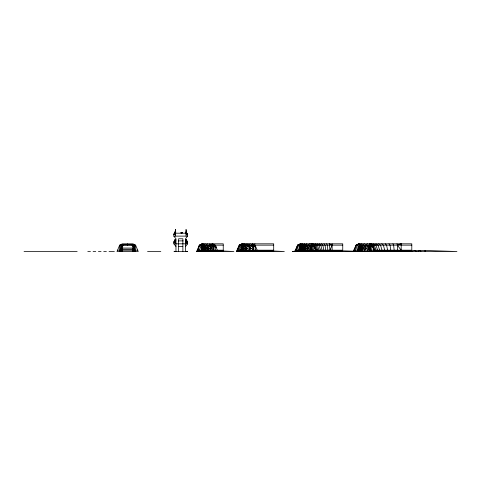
<?xml version="1.0" encoding="UTF-8"?>
<svg xmlns="http://www.w3.org/2000/svg" width="481" height="481" viewBox="0 0 481 481"><rect width="100%" height="100%" fill="white"/><g stroke="black" fill="none" stroke-linecap="round" stroke-linejoin="round"><path stroke-width="0.72" d="M181.674 232.87L181.349 232.594M329.972 250.192L332.124 245.148L329.353 243.819L329.972 250.192L332.167 251.521M401.19 251.256L401.839 251.521M202.116 249.392L202.098 246.873L202.098 249.795L202.242 248.334M358.94 248.334L358.784 249.946L358.79 246.975M181.481 232.87L181.806 232.594M133.67 250.727L133.736 250.192M359.024 243.819L356.385 245.148L353.926 250.192L353.745 251.521L356.385 245.148L358.682 243.819L411.802 243.819L411.802 250.192L369.582 250.192M181.199 232.816C180.652 231.98 183.381 232.828 181.319 233.093M327.964 250.457L329.395 251.256M182.071 232.816L181.121 233.014L181.253 232.521M181.175 232.672L181.902 232.521M300.781 249.603L300.757 246.771L300.757 249.898L301.1 248.334M120.857 251.521L120.857 245.947L121.519 244.486L133.736 244.486L134.397 245.947L134.397 251.521M134.133 250.192L134.001 245.412L134.265 251.521L132.936 249.266L122.318 249.266L120.99 251.521L121.254 245.412L121.122 250.192M121.254 250.192L121.519 244.883M122.318 249.266L121.729 251.521L122.318 250.192L132.936 250.192L133.526 251.521L132.936 249.266M209.866 250.192L210.209 245.148M203.024 248.334L202.717 249.392L202.717 247.276M186.057 232.137L186.387 232.137L186.057 233.195L187.386 233.862L187.386 234.524M186.057 243.819L186.057 239.839L186.387 239.839L186.057 240.897L187.386 241.564L187.386 242.226M323.875 250.457L326.713 251.256M393.013 251.256L394.27 251.521L384.036 250.457L380.369 250.841M255.579 250.914L257.575 250.457L260.413 251.256M182.028 232.864L181.115 232.852M297.529 251.202L295.322 251.521L297.901 245.148L300.541 243.819L297.601 245.148L294.943 251.521L297.601 245.148L300.258 243.819L342.749 243.819L342.749 250.192L315.638 250.192L313.534 245.148L311.051 243.819L313.69 245.148L315.776 250.192L313.534 245.148L310.882 243.819M301.761 249.603L302.218 248.334M240.067 251.521L242.37 245.148L244.673 243.819M240.584 251.166L238.54 251.521L240.987 245.148L243.446 243.819M298.286 250.192L300.234 245.148L302.693 243.819M356.98 251.521L358.225 248.304M358.712 247.042L359.439 245.148L361.898 243.819M296.212 251.521L298.785 245.148L301.353 243.819M354.966 251.521L357.539 245.148L360.113 243.819M212.945 251.256L203.415 250.457L197.222 251.521L199.807 245.148L201.99 243.819L223.238 243.819L223.238 251.521M253.138 251.256L242.55 250.457L236.742 251.521L239.37 245.148L242.009 243.819M236.514 251.521L241.829 250.457L263.077 250.457L284.319 251.521L236.514 251.521L239.171 245.148L241.829 243.819L273.695 243.819L273.695 251.521M353.373 251.521L356.03 245.148L358.682 243.819M318.711 250.884L319.931 250.457L324.122 251.256M360.666 249.705L361.321 248.34L360.666 246.975M389.111 251.256L389.971 251.521M122.318 248.863L120.99 251.521L122.318 248.07L132.936 248.07L134.265 251.521L132.936 248.863M207.972 245.148L207.305 246.476L207.305 250.192M253.12 245.148L252.453 246.476L252.453 250.192M209.878 243.819L209.181 245.148L212.614 243.819L215.272 245.148L217.37 250.192M314.863 250.811L316.191 250.457L321.669 251.256M250.373 250.86L252.453 250.457L257.93 251.256M181.89 232.594L181.836 232.912M310.534 245.148L309.59 246.476L309.59 250.192M206.048 245.148L205.104 246.476L205.104 250.192M248.996 245.148L248.052 246.476L248.052 250.192M202.351 250.192L202.351 246.476L203.319 245.148L201.196 247.27L201.196 250.192M310.648 250.914L312.722 250.457L319.396 251.256M381.98 251.256L381.776 251.521L384.373 251.521M253.926 245.148L254.942 243.819M300.529 250.192L300.529 246.476L301.587 245.148L299.459 247.27L299.459 250.192M307.9 245.148L306.842 246.476L306.842 250.192M368.524 245.148L367.466 246.476L367.466 251.521L367.201 251.256M185.792 233.195L185.792 231.866L186.652 231.866L186.652 232.93L187.65 233.748L187.65 236.117L185.522 238.774L185.522 251.521M185.522 246.476L187.65 243.819L187.65 241.45L186.652 240.632L186.652 239.568L185.792 239.568L185.792 240.897L186.718 240.897L187.386 241.564M365.295 249.705L366.426 248.34L365.295 246.975M305.675 245.148L304.527 246.476L304.527 250.192M365.53 245.148L364.376 246.476L364.376 251.521L364.087 251.256M204.575 245.148L203.415 246.476L203.415 250.192M245.833 245.148L244.673 246.476L244.673 250.192M307.479 250.86L309.59 250.457L317.34 251.256M246.038 250.811L248.052 250.457L255.802 251.256M303.914 245.148L302.681 246.476L302.681 250.192M363.149 245.148L361.916 246.476L361.916 251.521L361.61 251.256M302.627 245.148L301.34 246.476L301.34 250.192M361.417 245.148L360.131 246.476L360.131 251.521L359.812 251.256M202.351 246.476L203.643 245.148M369.45 248.797L368.554 249.705L368.554 246.975L369.45 247.883M369.661 248.743L368.47 249.958L368.47 246.723L369.661 247.937M300.529 246.476L301.846 245.148M304.738 250.811L306.842 250.457L315.536 251.256M122.318 246.476L123.641 245.148L131.614 245.148L132.936 246.476M174.104 234.524L174.765 233.195L186.718 233.195L187.386 233.862M174.104 242.226L174.765 240.897L175.697 240.897L175.697 239.568L174.837 239.568L174.837 240.632L173.839 241.45L173.839 243.819L175.962 246.476M243.158 245.148L241.029 247.27L241.029 250.192L253.246 250.192L253.246 247.27L251.124 245.148L252.453 243.819L255.104 245.148L257.209 250.192M360.01 245.148L357.888 247.27L357.888 251.521M205.988 245.148L207.323 243.819M246.909 251.521L248.052 250.457L246.801 250.811M314.015 251.256L304.527 250.457L301.767 250.884M373.863 251.256L373.575 251.521L373.575 248.713M202.543 251.256L202.032 251.256M242.628 250.811L244.673 250.457L254.166 251.256M301.455 251.521L301.761 251.256M299.735 250.884L302.681 250.457L312.806 251.256M360.69 251.521L360.997 251.256M372.041 251.256L371.735 251.521L371.735 246.476L370.502 245.148M300.054 251.521L300.378 251.256M293.644 251.521L301.34 250.457L312.205 251.521M359.169 251.256L358.778 251.521M370.713 251.256L370.394 251.521L370.394 246.476L369.107 245.148M201.058 251.521L201.383 251.256M248.521 245.148L250.138 243.819M241.258 251.521L241.582 251.256M311.111 245.148L312.734 243.819M299.212 251.521L299.537 251.256M311.393 251.256L300.529 250.457L292.628 251.521M357.726 251.521L358.056 251.256M369.444 251.389L369.913 251.256M174.435 251.256L175.433 251.521L174.104 251.521L187.386 251.521L186.057 251.521L187.049 251.256M200.661 251.521L223.238 251.256M240.5 251.521L273.695 251.256M252.784 251.256L241.829 250.457L236.742 251.521M298.929 251.521L342.749 251.521M371.963 251.521L382.587 250.457L425.078 250.457L456.95 251.521L292.286 251.521L300.258 250.457L311.213 251.256M357.359 251.521L411.802 251.521M369.642 251.256L369.306 251.521L369.306 246.476L368.26 245.148L369.582 246.476L369.582 251.521M358.351 251.256L358.682 251.521L358.682 246.476L360.365 245.148L359.048 246.476L359.048 251.521L358.718 251.256M208.489 251.521L209.866 250.457L212.614 251.521L212.614 250.457L201.99 250.457L196.681 251.521L199.332 245.148L201.99 243.819M256.199 251.521L257.575 250.457M418.145 251.521L419.534 250.457L420.923 251.521M246.17 245.148L248.052 243.819M307.714 245.148L309.602 243.819M369.234 245.148L371.116 243.819M203.241 245.148L205.134 243.819M133.339 251.256L132.936 251.521L132.936 245.148L135.594 245.148L138.251 251.521L117.003 251.521L119.661 245.148L122.318 243.819L132.936 243.819L135.594 245.148L135.594 251.521M241.829 250.192L241.829 246.476L243.843 245.148L242.55 246.476L242.55 250.192M244.107 245.148L246.218 243.819M304.738 245.148L306.854 243.819M365.338 245.148L367.448 243.819M302.23 245.148L304.533 243.819M364.357 243.819L362.007 245.28L372.312 245.28M203.451 243.819L201.136 245.148L198.815 251.521L200.126 251.22M242.55 243.819L239.983 245.148L237.41 251.521L242.55 250.457L238.54 251.521M199.807 245.148L202.399 243.819M181.95 233.057L181.169 233.032M174.104 233.862L175.433 233.195L175.102 232.137L175.433 232.137M174.104 241.564L175.433 240.897L175.102 239.839L175.433 239.839L175.433 243.819M209.866 246.476L212.614 245.148M181.265 232.594L181.968 232.624M399.789 250.727L401.178 250.192L401.178 243.819L399.867 244.114M401.178 243.819L397.366 245.148L397.643 250.192M208.526 250.884L209.866 250.457L207.906 250.86M202.038 250.884L203.415 250.457L197.889 251.521M261.688 250.884L263.077 250.457L263.077 251.521M203.848 250.811L205.104 250.457L212.59 251.256M407.461 250.811L408.82 250.457L412.884 251.521M205.423 250.914L207.305 250.457L212.614 251.521L201.99 250.457L196.813 251.521L202.351 250.457L212.614 251.521M201.443 250.914L203.415 250.457M242.701 250.914L244.673 250.457M197.222 251.521L202.351 250.457M401.839 250.86L403.836 250.457L409.812 251.521M243.35 251.286L241.029 251.521M300.198 251.256L301.924 251.286M392.743 251.521L394.179 251.286M397.053 250.811L399.212 250.457L405.681 251.521M297.625 251.521L299.008 251.31M387.524 251.521L388.888 251.329M392.304 250.848L395.033 250.457L403.168 251.521M181.463 232.69L181.806 232.684M382.942 251.521L384.343 251.347M388.558 250.811L391.366 250.457L399.795 251.521M379.082 251.521L380.495 251.359M384.74 250.866L388.281 250.457L397.48 251.521M376.01 251.521L378.812 251.22M382.317 250.841L385.822 250.457L395.629 251.389M373.773 251.521L378.902 250.992M372.42 251.521L382.948 250.457L393.482 251.521M175.433 230.14L175.433 230.808M175.433 231.139L175.433 231.8M173.839 234.524L175.433 234.524M186.057 234.524L187.65 234.524M175.697 233.195L175.697 231.866L174.837 231.866L174.837 232.93L173.839 233.748L173.839 236.117L187.65 236.117M178.265 240.897L183.225 240.897M173.839 242.226L175.433 242.226M186.057 242.226L187.65 242.226M173.839 243.819L187.65 243.819M121.122 244.883L134.133 244.883M223.238 245.148L199.332 245.148L197.763 250.192L196.681 251.521L233.862 251.521L212.614 250.457M239.171 245.148L273.695 245.148M297.601 245.148L342.749 245.148M356.03 245.148L411.802 245.148M215.266 245.28L205.309 245.148M255.417 245.28L245.148 245.148M314.183 245.28L303.577 245.148M133.736 244.883L134.133 245.947M178.619 246.476L182.87 246.476M216.113 246.476L201.99 246.476L201.99 250.192M241.829 246.476L255.561 246.476L255.561 250.192M313.726 250.192L313.726 246.476L300.258 246.476L300.258 250.192M358.682 246.476L371.735 246.476M223.238 250.192L213.943 250.192L213.943 246.476L215.272 247.27L216.6 247.27M117.556 250.192L121.651 250.192M133.604 250.192L137.698 250.192M197.234 250.192L213.408 250.192L213.408 247.27L211.285 245.148M237.067 250.192L240.542 250.192M273.695 250.192L253.872 250.192L253.872 246.476L252.717 245.148M295.496 250.192L315.271 250.192L315.271 247.962M353.926 250.192L357.491 250.192M357.888 250.192L370.105 250.192M363.997 251.521L332.124 250.457L300.258 250.457L300.258 251.521L299.922 251.256M122.318 251.389L121.519 251.521M132.936 251.389L133.736 251.521M201.99 251.389L201.196 251.521M212.614 251.389L213.408 251.521M263.077 251.389L263.738 251.521M312.722 251.389L313.726 251.521L313.42 251.256M332.124 251.389L332.792 251.521M357.888 251.389L358.682 251.389M361.916 251.389L361.471 251.521M364.376 251.389L363.762 251.521M367.466 251.389L366.696 251.521M24.05 251.521L77.164 251.521M87.789 251.521L90.446 251.521M93.104 251.521L95.755 251.521M98.413 251.521L101.07 251.521M103.728 251.521L106.379 251.521M109.037 251.521L114.346 251.521M147.547 251.521L160.822 251.521M393.211 251.521L382.587 250.457L382.642 251.521L382.383 251.256M414.081 250.457L416.829 251.521M369.582 243.819L372.222 245.148L374.855 251.521L372.222 245.148L369.306 243.819L371.963 245.148L374.621 251.521M370.394 243.819L372.967 245.148L375.535 251.521M311.592 243.819L314.165 245.148L316.197 250.192M371.735 243.819L374.194 245.148L376.653 251.521M312.488 243.819L314.947 245.148L316.889 250.192M373.575 243.819L375.883 245.148L378.186 251.521M313.714 243.819L316.023 245.148L317.845 250.192M253.872 246.476L251.605 245.148L252.814 246.476L251.124 245.148M375.895 243.819L378.006 245.148L379.677 250.192M315.259 243.819L317.37 245.148L319.041 250.192M121.915 251.256L122.318 251.521L122.318 245.148L119.661 245.148L119.661 251.521M378.643 243.819L380.525 245.148L382.016 250.192M317.093 243.819L318.975 245.148L320.466 250.192M370.304 251.256L370.635 251.521M253.445 251.256L253.782 251.521M241.498 251.256L241.829 251.521L241.829 250.457M213.612 251.256L214.604 251.521M201.659 251.256L201.99 251.521M370.568 251.256L370.899 251.521M312.049 251.256L312.379 251.521M381.776 243.819L383.399 245.148L384.68 250.192M319.186 243.819L320.803 245.148L322.09 250.192M253.782 251.256L254.106 251.521M242.226 251.256L243.085 251.521M371.356 251.256L371.681 251.521M312.566 251.256L312.89 251.521M301.022 251.256L301.136 251.521M372.655 251.256L372.961 251.521M302.375 251.256L302.681 251.521L302.345 251.521M254.744 251.256L256.295 251.521M244.384 251.256L245.52 251.521M374.44 251.256L374.729 251.521L373.118 251.521M304.239 251.256L304.527 251.521L304.064 251.521M385.245 243.819L386.574 245.148L387.626 250.192M367.977 245.148L370.105 247.27L370.105 251.521M321.494 243.819L322.829 245.148L323.881 250.192M306.577 251.256L306.842 251.521L306.265 251.521M310.317 245.148L311.604 246.476L311.604 250.192M311.267 245.148L312.5 246.476L312.5 250.192M247.811 251.256L249.152 251.521M204.864 251.256L205.104 251.521L204.678 251.521M317.809 251.256L318.993 251.521M309.355 251.256L310.371 251.521M312.572 245.148L313.726 246.476M173.839 236.117L175.962 238.774L175.962 251.521M388.979 243.819L390.001 245.148L390.806 250.192M323.99 243.819L325.012 245.148L325.817 250.192M375.108 251.256L376.467 251.521M320.003 251.521L319.799 251.256L320.917 251.521M401.178 250.192L397.366 245.148L397.017 243.819M254.617 245.148L255.561 246.476M252.284 251.256L253.872 251.521M207.137 251.256L207.942 251.521M379.768 251.256L381.174 251.521M392.929 243.819L393.62 245.148L394.161 250.192M326.623 243.819L327.314 245.148L327.856 250.192M303.264 247.09L303.884 248.334M384.788 251.256L386.177 251.521M257.491 251.256L258.952 251.521M209.776 251.256L210.552 251.521M390.091 251.256L391.943 251.521M323.791 251.256L324.897 251.521M327.922 251.256L329.004 251.521M404.503 251.521L403.836 251.521M335.449 251.521L334.782 251.521M266.402 251.521L265.728 251.521M215.939 251.521L215.272 251.521M405.164 251.521L405.826 251.521M336.111 251.521L336.772 251.521M267.063 251.521L267.725 251.521M216.6 251.521L217.262 251.521M425.078 250.457L425.078 251.521M411.135 251.521L410.473 251.521M408.483 251.521L407.816 251.521M407.154 251.521L406.487 251.521M400.138 251.521L398.406 251.521M398.058 251.521L394.973 251.521M388.864 251.521L387.115 251.521M379.425 251.521L377.621 251.521M377.266 251.521L376.581 251.521M372.655 251.521L368.38 251.521M365.921 251.521L365.151 251.521M363.149 251.521L362.536 251.521M361.027 251.521L360.582 251.521M342.087 251.521L341.42 251.521M340.758 251.521L340.091 251.521M339.43 251.521L338.768 251.521M338.101 251.521L337.44 251.521M334.121 251.521L333.453 251.521M332.124 243.819L332.124 250.192M332.124 250.457L332.124 251.521M331.433 251.521L329.353 251.521M327.308 251.521L325.312 251.521M323.37 251.521L321.5 251.521M319.769 251.521L319.192 251.521M317.622 251.521L315.728 251.521M315.326 251.521L314.111 251.521M312.049 251.521L310.882 251.521M311.676 250.192L311.676 247.27L309.65 245.334M310.882 246.476L310.882 250.192M310.588 247.12L310.588 249.555M310.479 246.795L310.479 249.873M308.904 251.521L307.527 251.521M305.682 251.521L305.104 251.521M303.601 251.521L303.144 251.521M302.014 251.521L301.677 251.521M300.529 251.521L299.459 251.521M273.034 251.521L272.372 251.521M271.705 251.521L271.043 251.521M270.376 251.521L269.715 251.521M269.047 251.521L268.386 251.521M265.067 251.521L264.4 251.521M262.385 251.521L260.323 251.521M259.686 251.521L259.043 251.521M257.215 251.521L256.662 251.521M254.72 251.521L254.299 251.521M251.353 251.521L250.252 251.521M247.204 251.521L246.362 251.521M244.144 251.521L243.614 251.521M222.571 251.521L221.909 251.521M221.248 251.521L220.581 251.521M219.919 251.521L219.252 251.521M218.59 251.521L217.923 251.521M215.272 247.27L215.272 250.192M212.614 243.819L212.614 250.192M211.929 251.521L211.237 251.521M209.223 251.521L208.586 251.521M206.752 251.521L205.652 251.521M204.257 251.521L203.836 251.521M201.99 250.457L202.08 251.521M186.387 232.137L186.387 233.195M186.387 239.839L186.387 240.897M186.321 232.137L186.057 229.479L186.057 236.117M182.87 251.521L182.87 238.774L178.619 238.774L178.619 251.521M175.433 236.117L175.433 229.479L175.168 232.137M175.102 232.137L175.102 233.195M175.102 239.839L175.102 240.897M134.001 245.947L134.001 250.192M127.627 243.819L127.627 245.148M181.151 232.69A1.485 0.385 0 0 1 182.004 232.69M300.445 248.334L300.33 249.898L300.33 246.771L300.445 248.334M242.34 248.334L242.027 249.946L242.027 246.723L242.34 248.334M203.084 248.334L202.669 249.795L202.669 246.873L203.084 248.334M359.812 248.34L359.343 249.946L359.343 246.723L359.812 248.34M302.284 248.334L301.719 249.898L301.719 246.771L302.284 248.334M204.479 248.334L203.998 249.392L203.998 247.276L204.479 248.334M204.581 248.334L203.914 249.795L203.914 246.873L204.581 248.334M361.393 248.34L360.624 249.958L360.624 246.723L361.393 248.34M303.974 248.334L303.204 249.898L303.204 246.771L303.974 248.334M243.963 248.334L243.182 249.693L243.182 246.975L243.963 248.334M244.053 248.334L243.133 249.946L243.133 246.723L244.053 248.334M206.487 248.334L205.862 249.392L205.862 247.276L206.487 248.334M206.62 248.334L205.76 249.795L205.76 246.873L206.62 248.334M306.03 248.334L305.261 249.579L305.261 247.09L306.03 248.334M306.15 248.334L305.176 249.898L305.176 246.771L306.15 248.334M363.552 248.34L362.65 249.705L362.65 246.975L363.552 248.34M363.66 248.34L362.59 249.958L362.59 246.723L363.66 248.34M208.916 248.334L208.189 249.392L208.189 247.276L208.916 248.334M209.073 248.334L208.063 249.795L208.063 246.873L209.073 248.334M211.598 248.334L210.816 249.392L210.816 247.276L211.598 248.334M211.76 248.334L210.684 249.795L210.684 246.873L211.76 248.334M308.622 248.334L307.72 249.555L307.72 247.12L308.622 248.334M308.76 248.334L307.624 249.873L307.624 246.795L308.76 248.334M366.558 248.34L365.223 249.958L365.223 246.723L366.558 248.34M246.915 248.334L245.683 249.693L245.683 246.975L246.915 248.334M247.06 248.334L245.599 249.946L245.599 246.723L247.06 248.334M250.974 248.334L249.362 249.693L249.362 246.975L250.974 248.334M251.16 248.334L249.254 249.946L249.254 246.723L251.16 248.334"/></g></svg>
